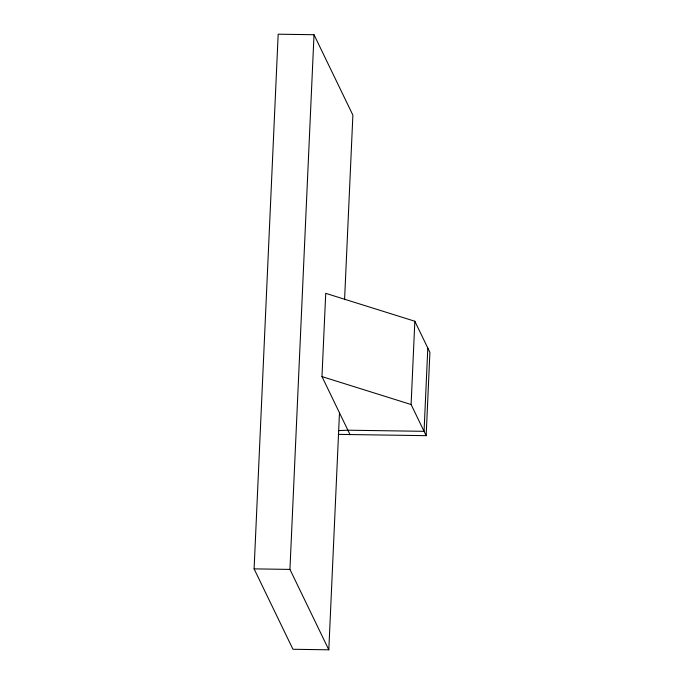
<?xml version="1.0" encoding="UTF-8"?>
<svg xmlns="http://www.w3.org/2000/svg" width="684" height="684" viewBox="0 0 684 684"><rect width="100%" height="100%" fill="white"/><g stroke="black" fill="none" stroke-linecap="round" stroke-linejoin="round"><path stroke-width="1.03" d="M339.478 412.82L328.807 649.8L292.957 649.278L254.097 568.874L278.174 34.2L314.016 34.722L352.884 115.126L344.574 299.678M328.807 649.8L289.939 569.404L314.016 34.722M349.986 434.545L321.976 376.602L325.721 293.333L414.846 321.249L429.903 352.397L426.158 435.665L338.349 434.374M426.158 435.665L411.101 404.518L414.846 321.249M427.808 348.053L424.054 431.322L347.882 430.202L338.358 430.621M254.097 568.874L289.939 569.404M321.976 376.602L411.101 404.518"/></g></svg>
